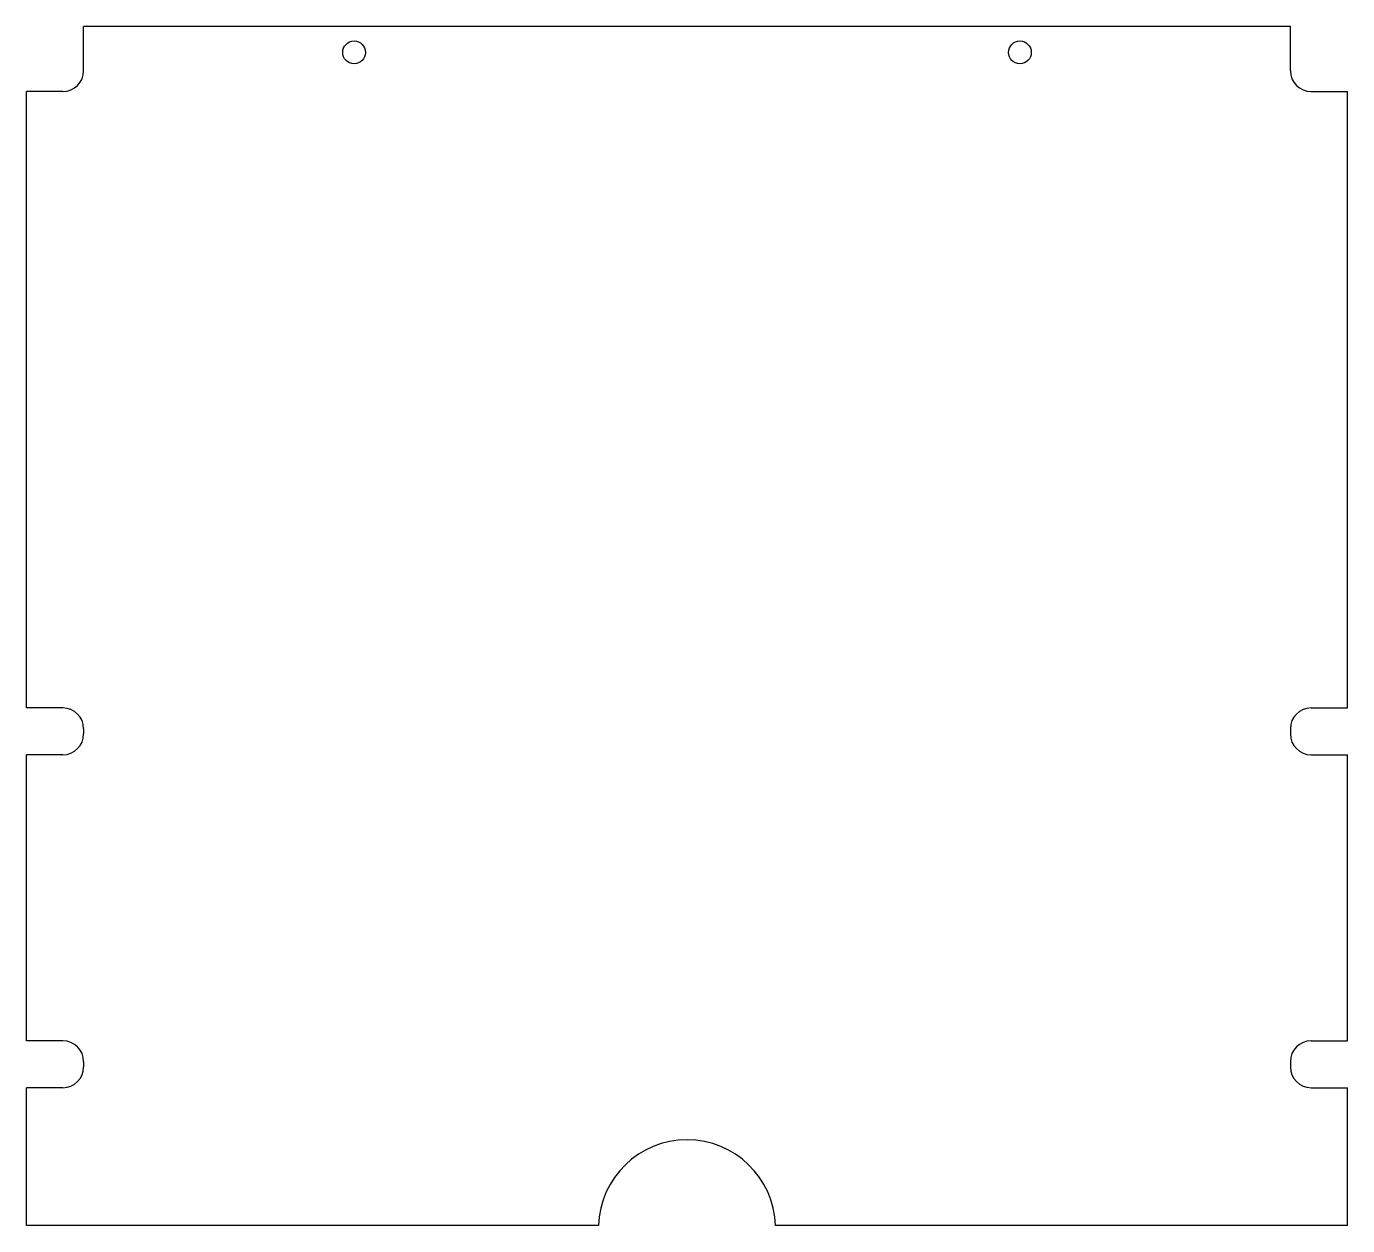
# Model space of a CAD drawing. Extents: x -127 to 127, y -64 to 167.
import ezdxf

# ---------------------------------------------------------------- set-up
doc = ezdxf.new("R2010")
doc.units = 0
doc.layers.add('VISIBLE', color=7, linetype='CONTINUOUS')

msp = doc.modelspace()

# ---------------------------------------------------------------- linework, layer by layer
at = {"layer": 'VISIBLE'}
for p, q in [((116, 167), (-116, 167)), ((-116, 158.5), (-116, 167)), ((116, 158.5), (116, 167)), ((-120, 154.5), (-127, 154.5)), ((-127, 36), (-127, 154.5)), ((120, 154.5), (127, 154.5)), ((127, 36), (127, 154.5)), ((-120, 36), (-127, 36)), ((120, 36), (127, 36)), ((-116, 32), (-116, 31)), ((116, 32), (116, 31)), ((-120, 27), (-127, 27)), ((-127, -28), (-127, 27)), ((120, 27), (127, 27)), ((127, -28), (127, 27)), ((-120, -28), (-127, -28)), ((120, -28), (127, -28)), ((-116, -32), (-116, -33)), ((116, -32), (116, -33)), ((-120, -37), (-127, -37)), ((-127, -63.5), (-127, -37)), ((120, -37), (127, -37)), ((127, -63.5), (127, -37)), ((-16.99, -63.5), (-127, -63.5)), ((127, -63.5), (16.99, -63.5))]:
    msp.add_line(p, q, dxfattribs=at)
for centre in [(-64, 162), (64, 162)]:
    msp.add_circle(centre, 2.2, dxfattribs=at)
for centre, radius, start, end in [((-120, 158.5), 4, 270, 0), ((120, 158.5), 4, 180, 270), ((-120, 32), 4, 0, 90), ((120, 32), 4, 90, 180), ((-120, 31), 4, 270, 0), ((120, 31), 4, 180, 270), ((-120, -32), 4, 0, 90), ((120, -32), 4, 90, 180), ((-120, -33), 4, 270, 0), ((120, -33), 4, 180, 270), ((0, -64), 17, 1.6854, 178.3146)]:
    msp.add_arc(centre, radius, start, end, dxfattribs=at)

doc.saveas('drawing.dxf')
